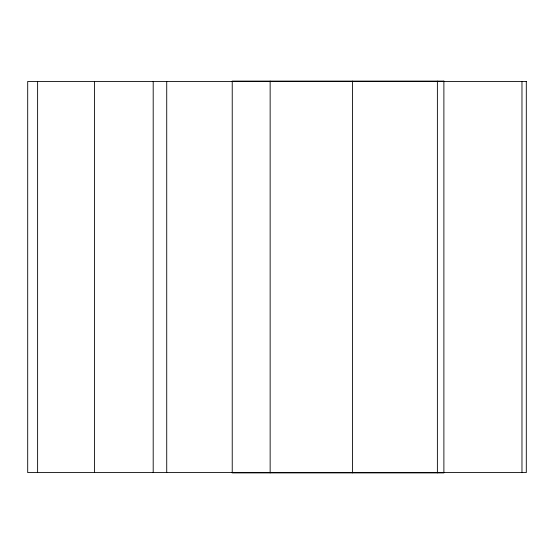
<?xml version="1.0" encoding="UTF-8"?>
<svg xmlns="http://www.w3.org/2000/svg" width="554" height="554" viewBox="0 0 554 554"><rect width="100%" height="100%" fill="white"/><g stroke="black" fill="none" stroke-linecap="round" stroke-linejoin="round"><path stroke-width="0.83" d="M521.972 81.445L521.972 472.59M437.383 81.106L437.383 472.894M352.538 81.106L352.538 472.894M270.144 81.106L270.144 472.894M166.726 81.445L166.726 472.59M153.195 81.445L153.195 472.59M94.499 81.445L94.499 472.59M37.617 81.445L37.617 472.59M443.886 81.106L232.23 81.106L232.23 472.894L443.886 472.894L443.886 81.106M526.3 81.445L27.7 81.445L27.7 472.59L526.3 472.59L526.3 81.445"/></g></svg>
